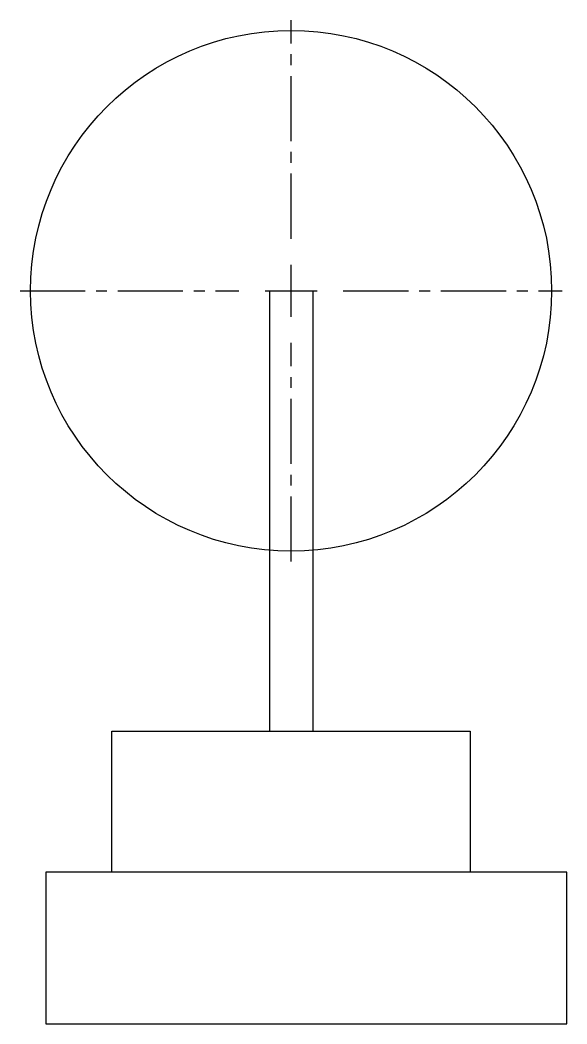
# Model space of a CAD drawing. Header units: inches. Extents: x 212.1 to 218.4, y -56.3 to -44.7.
import ezdxf

# ---------------------------------------------------------------- set-up
doc = ezdxf.new("R2010")
doc.units = ezdxf.units.IN
doc.header["$MEASUREMENT"] = 0
doc.linetypes.add('CENTER2', pattern=[1.125, 0.75, -0.125, 0.125, -0.125])
doc.layers.add('E401-Electrical-outside', color=3, linetype='Continuous', lineweight=9)

# ---------------------------------------------------------------- blocks, each defined once
blk = doc.blocks.new('*U0')
at = {"layer": 'E401-Electrical-outside', "color": 0, "linetype": 'CENTER2', "lineweight": 30, "transparency": 16777216}
for p, q in [((0, 0.6), (0, 3.12)), ((-3.12, 0), (-0.6, 0)), ((0.6, 0), (3.12, 0)), ((0, -3.12), (0, -0.6))]:
    blk.add_line(p, q, dxfattribs=at)
at = {"layer": 'E401-Electrical-outside', "color": 0, "linetype": 'Continuous', "lineweight": 30, "transparency": 16777216}
for p, q in [((0, -0.3), (0, 0.3)), ((-0.3, 0), (0.3, 0))]:
    blk.add_line(p, q, dxfattribs=at)

msp = doc.modelspace()

# ---------------------------------------------------------------- linework, layer by layer
at = {"layer": 'E401-Electrical-outside', "lineweight": 30}
for p, q in [((214.981, -47.866), (214.981, -52.941)), ((215.481, -47.866), (215.481, -52.941)), ((213.168, -54.566), (213.168, -52.941)), ((213.168, -52.941), (217.293, -52.941)), ((217.293, -52.941), (217.293, -54.566)), ((212.407, -54.566), (212.407, -56.316)), ((218.407, -54.566), (212.407, -54.566)), ((217.293, -54.566), (213.168, -54.566)), ((218.407, -56.316), (218.407, -54.566)), ((212.407, -56.316), (218.407, -56.316))]:
    msp.add_line(p, q, dxfattribs=at)
msp.add_circle((215.231, -47.866), 3, dxfattribs=at)

# ---------------------------------------------------------------- block references
at = {"layer": 'E401-Electrical-outside', "linetype": 'CENTER2', "lineweight": 30}
msp.add_blockref('*U0', (215.231, -47.866), dxfattribs=at)

doc.saveas('drawing.dxf')
